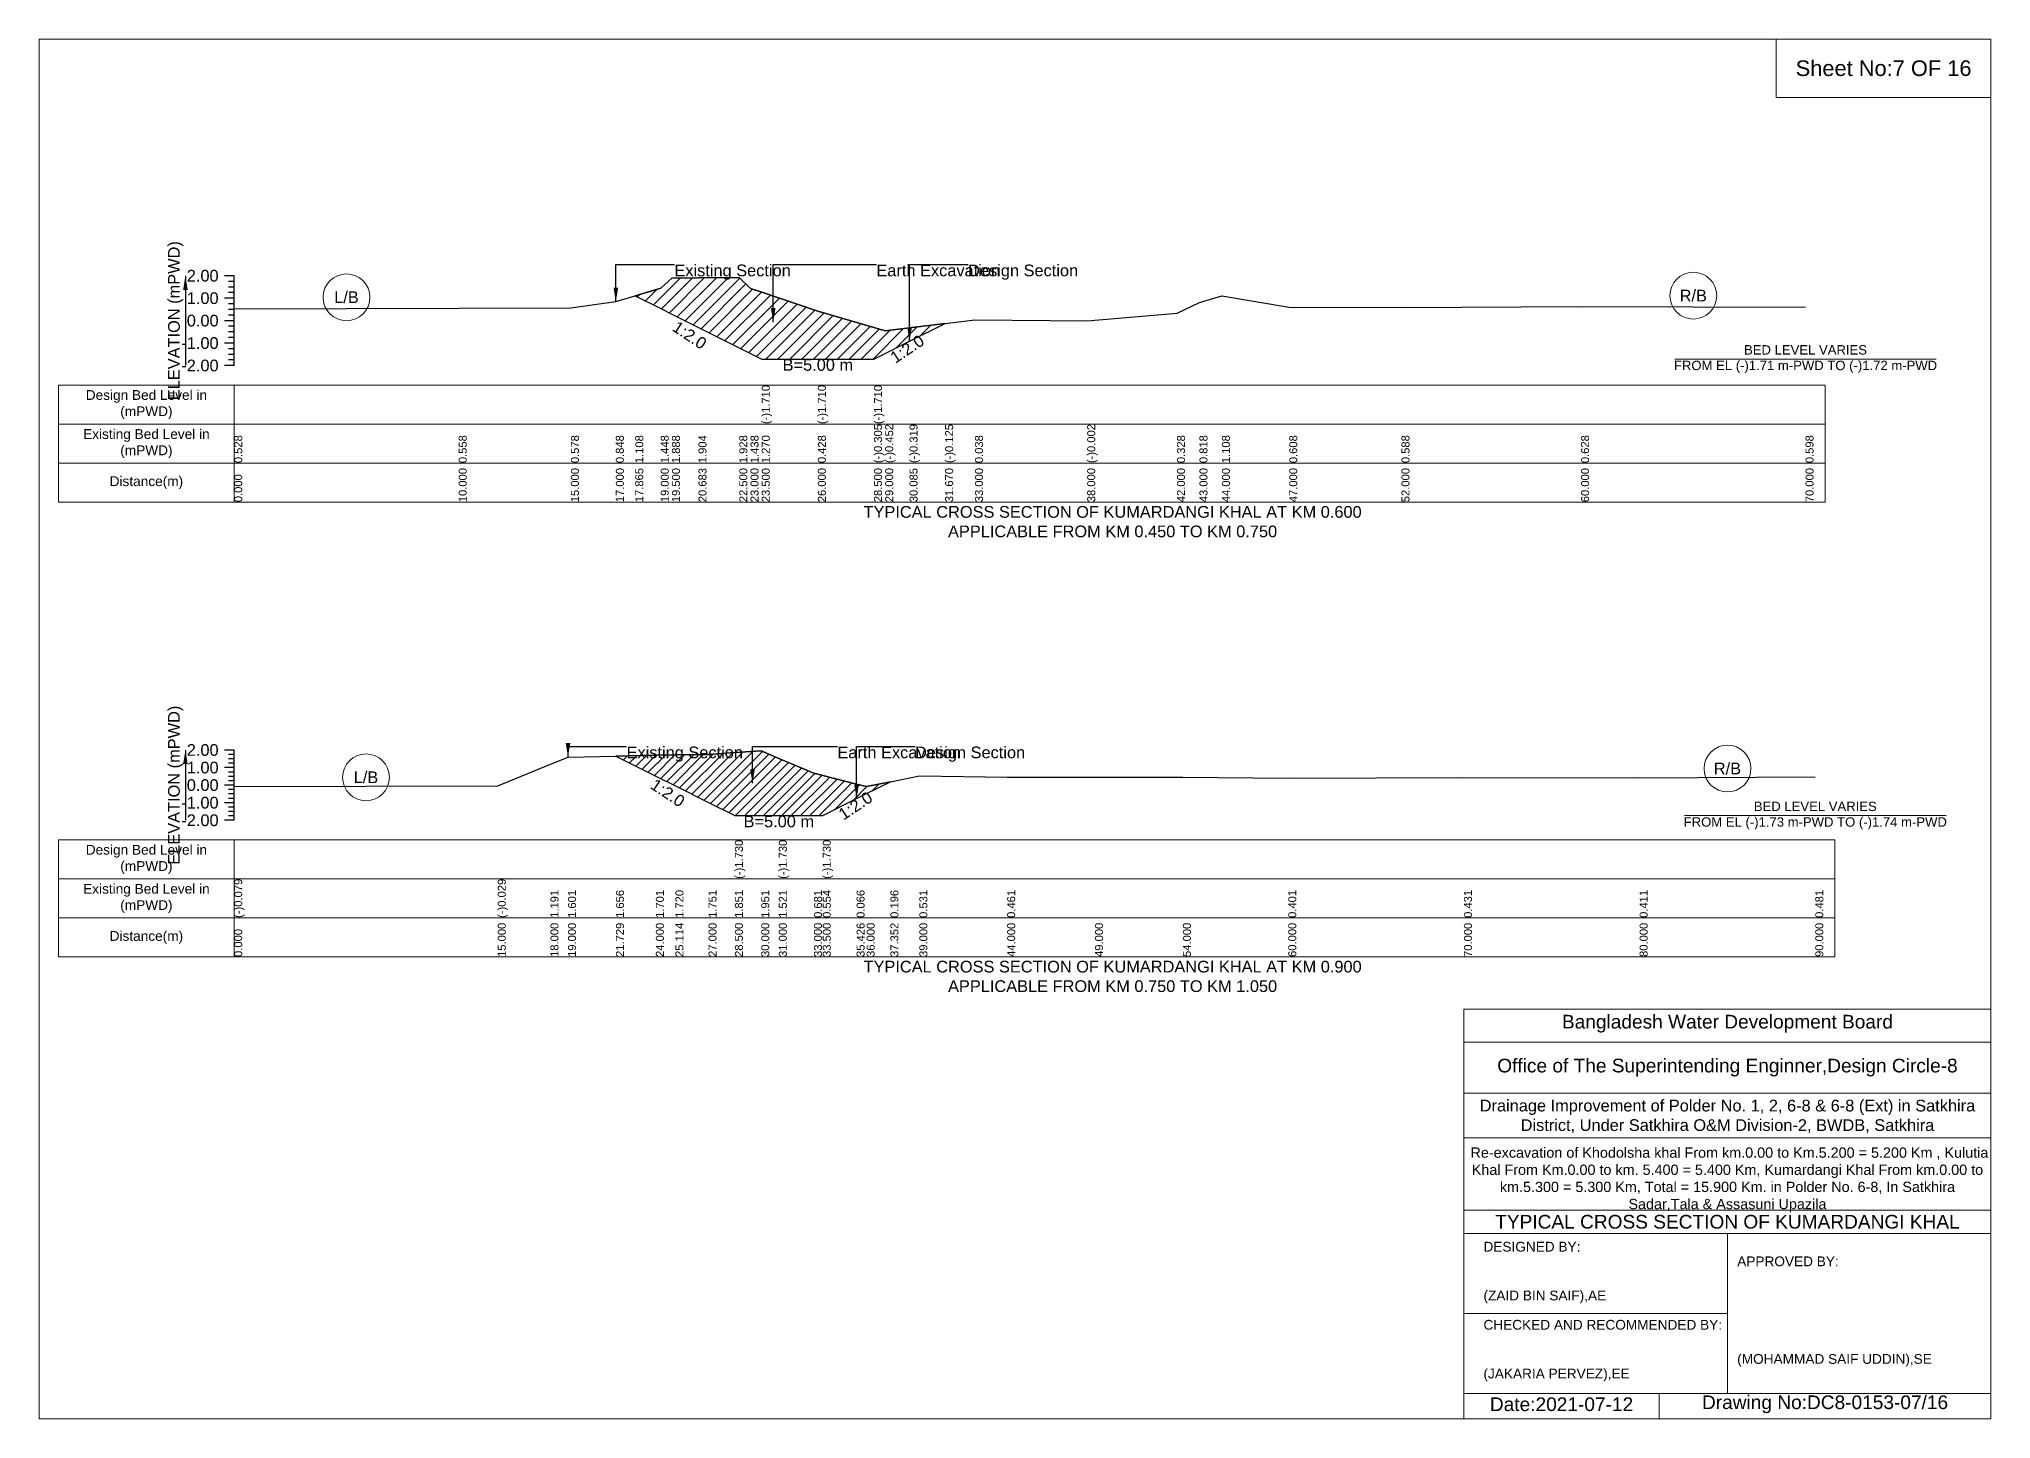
# Model space of a CAD drawing. Header units: inches. Extents: x 91000 to 568000, y -5656 to 0.
# Drawn here: x 470000 to 478000, y -5656 to 0 of the extents above; entities that cross this region are included whole.
import ezdxf

# ---------------------------------------------------------------- set-up
doc = ezdxf.new("R2010")
doc.units = ezdxf.units.IN
doc.header["$LTSCALE"] = 7
doc.header["$MEASUREMENT"] = 0
for name, color, linetype, lineweight in [('Cross section Data Border', 7, 'Continuous', 9), ('Cross Section Labels', 7, 'Continuous', 9), ('Existing_Bed_Level for Xsection', 7, 'Continuous', 25)]:
    doc.layers.add(name, color=color, linetype=linetype, lineweight=lineweight)
doc.styles.get("Standard").update_dxf_attribs({"font": 'arial.ttf'})
doc.dimstyles.get("Standard").update_dxf_attribs({"dimtxt": 0.18, "dimasz": 0.18, "dimexe": 0.18, "dimexo": 0.0625, "dimgap": 0.09, "dimtad": 0, "dimtih": 1, "dimtoh": 1, "dimdec": 4, "dimzin": 0, "dimdsep": 46, "dimtxsty": 'Standard', "dimcen": 0.09, "dimadec": 0, "dimazin": 0, "dimtfac": 1, "dimtdec": 4, "dimtofl": 0, "dimtmove": 0, "dimatfit": 3, "dimfxl": 1, "dimtolj": 1, "dimtzin": 0, "dimarcsym": 0})

msp = doc.modelspace()

# ---------------------------------------------------------------- hatches: boundary and pattern name
at = {"layer": 'Existing_Bed_Level for Xsection'}
h = msp.add_hatch(dxfattribs=at)
h.set_pattern_fill('ANSI31', color=256, scale=276, style=0)
h.paths.add_polyline_path([(472443.6, -1052.5), (472548, -1104.7), (472594, -1127.7), (472702.8, -1182.1), (472870, -1265.7), (472916, -1288.7), (472962, -1311.7), (473192, -1311.7), (473422, -1311.7), (473468, -1288.7), (473567.8, -1238.8), (473713.7, -1165.9), (473567.8, -1183.8), (473468, -1196), (473422, -1182.5), (473192, -1115), (472962, -1037.6), (472916, -1022.1), (472870, -977), (472702.8, -979.3), (472594, -980.7), (472548, -1021.2)])
h = msp.add_hatch(dxfattribs=at)
h.set_pattern_fill('ANSI31', color=256, scale=216, style=0)
h.paths.add_polyline_path([(472364.5, -2939.1), (472528, -3020.9), (472608.2, -3061), (472744, -3128.9), (472852, -3182.9), (472960, -3182.9), (473032, -3182.9), (473176, -3182.9), (473212, -3182.9), (473350.7, -3113.5), (473392, -3092.9), (473489.3, -3044.2), (473392, -3064), (473350.7, -3053.5), (473212, -3018.4), (473176, -3009.3), (473032, -2948.8), (472960, -2917.8), (472852, -2925), (472744, -2932.2), (472608.2, -2934.5), (472528, -2935.8)])

# ---------------------------------------------------------------- linework, layer by layer
at = {"layer": 'Cross section Data Border'}
for points in [[(470080, -1418.4), (477320, -1418.4), (477320, -1898.4), (470080, -1898.4)], [(470080, -3282.3), (477360, -3282.3), (477360, -3762.3), (470080, -3762.3)]]:
    msp.add_lwpolyline(points, close=True, dxfattribs=at)
for points in [[(470800, -1418.4), (470800, -1898.4)], [(470080, -1578.4), (477320, -1578.4)], [(470080, -1738.4), (477320, -1738.4)], [(470800, -3282.3), (470800, -3762.3)], [(470080, -3442.3), (477360, -3442.3)], [(470080, -3602.3), (477360, -3602.3)]]:
    msp.add_lwpolyline(points, dxfattribs=at)
at = {"layer": 'Cross Section Labels'}
for points in [[(470000, 0), (478000, 0), (478000, -5656), (470000, -5656)], [(477120, 0), (478000, 0), (478000, -240), (477120, -240)]]:
    msp.add_lwpolyline(points, close=True, dxfattribs=at)
for points in [[(476704.2, -1311.7), (477775.8, -1311.7)], [(476744.2, -3182.9), (477815.8, -3182.9)], [(475840, -5656), (475840, -3976), (478000, -3976)], [(475840, -4112), (478000, -4112)], [(475840, -4320), (478000, -4320)], [(475840, -4504), (478000, -4504)], [(475840, -4800), (478000, -4800)], [(475840, -4896), (478000, -4896)], [(476920, -4896), (476920, -5552)], [(475840, -5224), (476920, -5224)], [(475840, -5552), (478000, -5552)], [(476640, -5552), (476640, -5656)]]:
    msp.add_lwpolyline(points, dxfattribs=at)
for centre in [(476780, -1052), (471260, -1058.5), (471340, -3026.2), (476920, -2990.2)]:
    msp.add_circle(centre, 96, dxfattribs=at)
at = {"layer": 'Existing_Bed_Level for Xsection'}
for points in [[(470800, -970.4), (470760, -970.4)], [(470800, -993.4), (470776, -993.4)], [(470800, -1016.4), (470776, -1016.4)], [(470800, -1039.4), (470776, -1039.4)], [(470800, -1338.4), (470800, -1246.4), (470800, -1154.4), (470800, -1062.4), (470800, -970.4)], [(470800, -1105.8), (471720, -1103.1), (472180, -1101.2), (472364, -1076.4), (472443.6, -1052.5), (472548, -1021.2), (472594, -980.7), (472702.8, -979.3), (472870, -977), (472916, -1022.1), (472962, -1037.6), (472962, -1037.6), (473192, -1115), (473192, -1115), (473422, -1182.5), (473422, -1182.5), (473468, -1196), (473567.8, -1183.8), (473713.7, -1165.9), (473836, -1150.9), (474296, -1154.6), (474664, -1124.2), (474756, -1079.2), (474848, -1052.5), (475124, -1098.5), (475584, -1100.3), (476320, -1096.6), (477240, -1099.4)], [(470800, -1062.4), (470760, -1062.4)], [(470800, -1085.4), (470776, -1085.4)], [(470800, -1108.4), (470776, -1108.4)], [(470800, -1154.4), (470760, -1154.4)], [(470800, -1131.4), (470776, -1131.4)], [(470800, -1177.4), (470776, -1177.4)], [(470800, -1246.4), (470760, -1246.4)], [(470800, -1200.4), (470776, -1200.4)], [(470800, -1223.4), (470776, -1223.4)], [(470800, -1269.4), (470776, -1269.4)], [(470800, -1338.4), (470760, -1338.4)], [(470800, -1292.4), (470776, -1292.4)], [(470800, -1315.4), (470776, -1315.4)], [(470800, -2914.3), (470760, -2914.3)], [(470800, -2932.3), (470776, -2932.3)], [(470800, -2950.3), (470776, -2950.3)], [(470800, -3202.3), (470800, -3130.3), (470800, -3058.3), (470800, -2986.3), (470800, -2914.3)], [(470800, -3064), (471880, -3060.4), (472096, -2972.6), (472168, -2943), (472364.5, -2939.1), (472528, -2935.8), (472608.2, -2934.5), (472744, -2932.2), (472852, -2925), (472852, -2925), (472960, -2917.8), (473032, -2948.8), (473032, -2948.8), (473176, -3009.3), (473212, -3018.4), (473212, -3018.4), (473350.7, -3053.5), (473392, -3064), (473489.3, -3044.2), (473608, -3020.1), (473968, -3025.1), (474328, -3025.1), (474688, -3025.1), (475120, -3029.4), (475840, -3027.3), (476560, -3028.7), (477280, -3023.7)], [(470800, -2986.3), (470760, -2986.3)], [(470800, -2968.3), (470776, -2968.3)], [(470800, -3004.3), (470776, -3004.3)], [(470800, -3022.3), (470776, -3022.3)], [(470800, -3058.3), (470760, -3058.3)], [(470800, -3040.3), (470776, -3040.3)], [(470800, -3076.3), (470776, -3076.3)], [(470800, -3094.3), (470776, -3094.3)], [(470800, -3112.3), (470776, -3112.3)], [(470800, -3130.3), (470760, -3130.3)], [(470800, -3148.3), (470776, -3148.3)], [(470800, -3166.3), (470776, -3166.3)], [(470800, -3184.3), (470776, -3184.3)], [(470800, -3202.3), (470760, -3202.3)]]:
    msp.add_lwpolyline(points, dxfattribs=at)
for points in [[(472443.6, -1052.5), (472443.6, -1052.5), (472548, -1104.7), (472594, -1127.7), (472702.8, -1182.1), (472870, -1265.7), (472916, -1288.7), (472962, -1311.7), (472962, -1311.7), (473192, -1311.7), (473192, -1311.7), (473422, -1311.7), (473422, -1311.7), (473468, -1288.7), (473567.8, -1238.8), (473713.7, -1165.9), (473567.8, -1183.8), (473468, -1196), (473422, -1182.5), (473422, -1182.5), (473192, -1115), (473192, -1115), (472962, -1037.6), (472962, -1037.6), (472916, -1022.1), (472870, -977), (472702.8, -979.3), (472594, -980.7), (472548, -1021.2), (472443.6, -1052.5)], [(472364.5, -2939.1), (472528, -3020.9), (472608.2, -3061), (472744, -3128.9), (472852, -3182.9), (472852, -3182.9), (472960, -3182.9), (473032, -3182.9), (473032, -3182.9), (473176, -3182.9), (473212, -3182.9), (473212, -3182.9), (473350.7, -3113.5), (473392, -3092.9), (473489.3, -3044.2), (473489.3, -3044.2), (473489.3, -3044.2), (473392, -3064), (473350.7, -3053.5), (473212, -3018.4), (473212, -3018.4), (473176, -3009.3), (473032, -2948.8), (473032, -2948.8), (472960, -2917.8), (472852, -2925), (472852, -2925), (472744, -2932.2), (472608.2, -2934.5), (472528, -2935.8)]]:
    msp.add_lwpolyline(points, close=True, dxfattribs=at)

# ---------------------------------------------------------------- texts
at = {"layer": 'Cross section Data Border', "char_height": 40, "width": 640, "attachment_point": 5}
for s, insert in [('Design Bed Level in (mPWD)', (470440, -1498.4)), ('Existing Bed Level in (mPWD)', (470440, -1658.4)), ('Distance(m)', (470440, -1818.4)), ('Design Bed Level in (mPWD)', (470440, -3362.3)), ('Existing Bed Level in (mPWD)', (470440, -3522.3)), ('Distance(m)', (470440, -3682.3))]:
    msp.add_mtext(s, dxfattribs=dict(at, insert=insert))
at = {"layer": 'Cross Section Labels'}
for s, insert, char_height, attachment_point in [('Sheet No:7 OF 16', (477560, -120), 64, 5), ('Existing Section', (472604, -924.4), 48, 1), ('Earth Excavation', (473432, -924.4), 48, 1), ('Design Section', (473807.8, -924.4), 48, 1), ('L/B', (471260, -1058.5), 48, 5), ('R/B', (476780, -1052), 48, 5), ('BED LEVEL VARIES ^JFROM EL (-)1.71 m-PWD TO (-)1.72 m-PWD', (477240, -1311.7), 38.4, 5), ('B=5.00 m', (473192, -1311.7), 48, 2), ('TYPICAL CROSS SECTION OF KUMARDANGI KHAL AT KM 0.600^JAPPLICABLE FROM KM 0.450 TO KM 0.750', (474400, -1978.4), 48, 5), ('Existing Section', (472408, -2899.9), 48, 1), ('Earth Excavation', (473272, -2899.9), 48, 1), ('Design Section', (473590.7, -2899.9), 48, 1), ('L/B', (471340, -3026.2), 48, 5), ('R/B', (476920, -2990.2), 48, 5), ('B=5.00 m', (473032, -3182.9), 48, 2), ('BED LEVEL VARIES ^JFROM EL (-)1.73 m-PWD TO (-)1.74 m-PWD', (477280, -3182.9), 38.4, 5), ('TYPICAL CROSS SECTION OF KUMARDANGI KHAL AT KM 0.900^JAPPLICABLE FROM KM 0.750 TO KM 1.050', (474400, -3842.3), 48, 5), ('Bangladesh Water Development Board', (476920, -4036), 56, 5), ('Office of The Superintending Enginner,Design Circle-8', (476920, -4216), 56, 5)]:
    msp.add_mtext(s, dxfattribs=dict(at, insert=insert, char_height=char_height, attachment_point=attachment_point))
at = {"layer": 'Cross Section Labels', "char_height": 48, "attachment_point": 2}
for insert, rotation in [((472679.8, -1193.6), 326.30993), ((473544.8, -1250.3), 33.69007), ((472590.2, -3070), 326.30993), ((473332.7, -3122.5), 33.69007)]:
    msp.add_mtext('1:2.0', dxfattribs=dict(at, insert=insert, rotation=rotation))
at = {"layer": 'Cross Section Labels'}
for s, insert, char_height, width, attachment_point in [('Drainage Improvement of Polder No. 1, 2, 6-8 & 6-8 (Ext) in Satkhira District, Under Satkhira O&M Division-2, BWDB, Satkhira', (476920, -4416), 48, 2240, 5), (' Re-excavation of Khodolsha khal From km.0.00 to Km.5.200 = 5.200 Km , Kulutia Khal From Km.0.00 to km. 5.400 = 5.400 Km, Kumardangi Khal From km.0.00 to km.5.300 = 5.300 Km, Total = 15.900 Km. in Polder No. 6-8, In Satkhira Sadar,Tala & Assasuni Upazila', (476920, -4676), 42.1524, 2160, 5), ('TYPICAL CROSS SECTION OF KUMARDANGI KHAL', (476920, -4848), 56, 2240, 5), ('DESIGNED BY:^J^J^J(ZAID BIN SAIF),AE', (475920, -5056), 40, 1120, 4), ('APPROVED BY:^J^J^J^J^J^J(MOHAMMAD SAIF UDDIN),SE', (476960, -5216), 40, 1120, 4), ('CHECKED AND RECOMMENDED BY:^J^J^J(JAKARIA PERVEZ),EE', (475920, -5376), 40, 1120, 4), ('Date:2021-07-12', (476240, -5596), 56, 1120, 5), ('Drawing No:DC8-0153-07/16', (477320, -5596), 56, 1760, 5)]:
    msp.add_mtext(s, dxfattribs=dict(at, insert=insert, char_height=char_height, width=width, attachment_point=attachment_point))
at = {"layer": 'Existing_Bed_Level for Xsection', "rotation": 90}
for s, insert, char_height, attachment_point in [('ELEVATION (mPWD)', (470560, -1154.4), 48, 5), ('(-)1.710', (472962, -1578.4), 32.8, 1), ('(-)1.710', (473192, -1578.4), 32.8, 1), ('(-)1.710', (473422, -1578.4), 32.8, 1), ('(-)0.305', (473422, -1738.4), 32.8, 1), ('(-)0.452', (473468, -1738.4), 32.8, 1), ('(-)0.319', (473567.8, -1738.4), 32.8, 1), ('(-)0.125', (473713.7, -1738.4), 32.8, 1), ('(-)0.002', (474296, -1738.4), 32.8, 1), ('0.528', (470800, -1738.4), 32.8, 1), ('0.558', (471720, -1738.4), 32.8, 1), ('0.578', (472180, -1738.4), 32.8, 1), ('0.848', (472364, -1738.4), 32.8, 1), ('1.108', (472443.6, -1738.4), 32.8, 1), ('1.448', (472548, -1738.4), 32.8, 1), ('1.888', (472594, -1738.4), 32.8, 1), ('1.904', (472702.8, -1738.4), 32.8, 1), ('1.928', (472870, -1738.4), 32.8, 1), ('1.438', (472916, -1738.4), 32.8, 1), ('1.270', (472962, -1738.4), 32.8, 1), ('0.428', (473192, -1738.4), 32.8, 1), ('0.038', (473836, -1738.4), 32.8, 1), ('0.328', (474664, -1738.4), 32.8, 1), ('0.818', (474756, -1738.4), 32.8, 1), ('1.108', (474848, -1738.4), 32.8, 1), ('0.608', (475124, -1738.4), 32.8, 1), ('0.588', (475584, -1738.4), 32.8, 1), ('0.628', (476320, -1738.4), 32.8, 1), ('0.598', (477240, -1738.4), 32.8, 1), ('0.000', (470800, -1898.4), 32.8, 1), ('10.000', (471720, -1898.4), 32.8, 1), ('15.000', (472180, -1898.4), 32.8, 1), ('17.000', (472364, -1898.4), 32.8, 1), ('17.865', (472443.6, -1898.4), 32.8, 1), ('19.000', (472548, -1898.4), 32.8, 1), ('19.500', (472594, -1898.4), 32.8, 1), ('20.683', (472702.8, -1898.4), 32.8, 1), ('22.500', (472870, -1898.4), 32.8, 1), ('23.000', (472916, -1898.4), 32.8, 1), ('23.500', (472962, -1898.4), 32.8, 1), ('26.000', (473192, -1898.4), 32.8, 1), ('28.500', (473422, -1898.4), 32.8, 1), ('29.000', (473468, -1898.4), 32.8, 1), ('30.085', (473567.8, -1898.4), 32.8, 1), ('31.670', (473713.7, -1898.4), 32.8, 1), ('33.000', (473836, -1898.4), 32.8, 1), ('38.000', (474296, -1898.4), 32.8, 1), ('42.000', (474664, -1898.4), 32.8, 1), ('43.000', (474756, -1898.4), 32.8, 1), ('44.000', (474848, -1898.4), 32.8, 1), ('47.000', (475124, -1898.4), 32.8, 1), ('52.000', (475584, -1898.4), 32.8, 1), ('60.000', (476320, -1898.4), 32.8, 1), ('70.000', (477240, -1898.4), 32.8, 1), ('ELEVATION (mPWD)', (470560, -3058.3), 48, 5), ('(-)1.730', (472852, -3442.3), 32.8, 1), ('(-)1.730', (473032, -3442.3), 32.8, 1), ('(-)1.730', (473212, -3442.3), 32.8, 1), ('(-)0.079', (470800, -3602.3), 32.8, 1), ('(-)0.029', (471880, -3602.3), 32.8, 1), ('1.191', (472096, -3602.3), 32.8, 1), ('1.601', (472168, -3602.3), 32.8, 1), ('1.656', (472364.5, -3602.3), 32.8, 1), ('1.701', (472528, -3602.3), 32.8, 1), ('1.720', (472608.2, -3602.3), 32.8, 1), ('1.751', (472744, -3602.3), 32.8, 1), ('1.851', (472852, -3602.3), 32.8, 1), ('1.951', (472960, -3602.3), 32.8, 1), ('1.521', (473032, -3602.3), 32.8, 1), ('0.681', (473176, -3602.3), 32.8, 1), ('0.554', (473212, -3602.3), 32.8, 1), ('0.066', (473350.7, -3602.3), 32.8, 1), ('0.196', (473489.3, -3602.3), 32.8, 1), ('0.531', (473608, -3602.3), 32.8, 1), ('0.461', (473968, -3602.3), 32.8, 1), ('0.401', (475120, -3602.3), 32.8, 1), ('0.431', (475840, -3602.3), 32.8, 1), ('0.411', (476560, -3602.3), 32.8, 1), ('0.481', (477280, -3602.3), 32.8, 1), ('0.000', (470800, -3762.3), 32.8, 1), ('15.000', (471880, -3762.3), 32.8, 1), ('18.000', (472096, -3762.3), 32.8, 1), ('19.000', (472168, -3762.3), 32.8, 1), ('21.729', (472364.5, -3762.3), 32.8, 1), ('24.000', (472528, -3762.3), 32.8, 1), ('25.114', (472608.2, -3762.3), 32.8, 1), ('27.000', (472744, -3762.3), 32.8, 1), ('28.500', (472852, -3762.3), 32.8, 1), ('30.000', (472960, -3762.3), 32.8, 1), ('31.000', (473032, -3762.3), 32.8, 1), ('33.000', (473176, -3762.3), 32.8, 1), ('33.500', (473212, -3762.3), 32.8, 1), ('35.426', (473350.7, -3762.3), 32.8, 1), ('36.000', (473392, -3762.3), 32.8, 1), ('37.352', (473489.3, -3762.3), 32.8, 1), ('39.000', (473608, -3762.3), 32.8, 1), ('44.000', (473968, -3762.3), 32.8, 1), ('49.000', (474328, -3762.3), 32.8, 1), ('54.000', (474688, -3762.3), 32.8, 1), ('60.000', (475120, -3762.3), 32.8, 1), ('70.000', (475840, -3762.3), 32.8, 1), ('80.000', (476560, -3762.3), 32.8, 1), ('90.000', (477280, -3762.3), 32.8, 1)]:
    msp.add_mtext(s, dxfattribs=dict(at, insert=insert, char_height=char_height, attachment_point=attachment_point))
at = {"layer": 'Existing_Bed_Level for Xsection', "char_height": 48, "attachment_point": 6}
for s, insert in [('2.00', (470736, -970.4)), ('1.00', (470736, -1062.4)), ('0.00', (470736, -1154.4)), ('-1.00', (470736, -1246.4)), ('-2.00', (470736, -1338.4)), ('2.00', (470736, -2914.3)), ('0.00', (470736, -3058.3)), ('1.00', (470736, -2986.3)), ('-1.00', (470736, -3130.3)), ('-2.00', (470736, -3202.3))]:
    msp.add_mtext(s, dxfattribs=dict(at, insert=insert))

# ---------------------------------------------------------------- leaders
at = {"layer": 'Cross Section Labels', "annotation_type": 0, "has_hookline": 1, "hookline_direction": 0}
for points, text_width in [([(472364, -1076.4), (472364, -924.4), (472603.9, -924.4)], 467.2), ([(473009, -1160.7), (473009, -924.4), (473431.9, -924.4)], 497), ([(473567.8, -1238.8), (473567.8, -924.4), (473807.7, -924.4)], 441.2), ([(472168, -2943), (472168, -2899.9), (472407.9, -2899.9)], 467.2), ([(472924.1, -3050.6), (472924.1, -2899.9), (473271.9, -2899.9)], 497), ([(473350.7, -3113.5), (473350.7, -2899.9), (473590.6, -2899.9)], 441.2)]:
    msp.add_leader(points, dimstyle='Standard', override={"dimasz": 57.6}, dxfattribs=dict(at, text_width=text_width))
at = {"layer": 'Existing_Bed_Level for Xsection'}
for points in [[(470600, -970.4), (470600, -1338.4)], [(470600, -2914.3), (470600, -3202.3)]]:
    msp.add_leader(points, dimstyle='Standard', override={"dimasz": 57.6}, dxfattribs=at)

doc.saveas('drawing.dxf')
